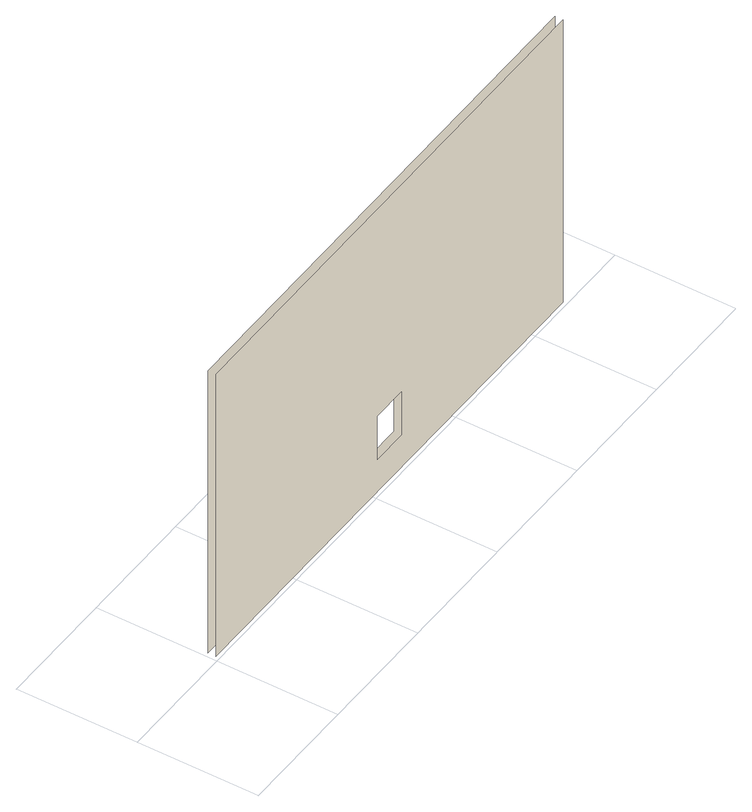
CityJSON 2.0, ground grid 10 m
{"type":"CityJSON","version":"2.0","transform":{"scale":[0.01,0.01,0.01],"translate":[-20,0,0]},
"CityObjects":{
"building1":{"type":"Building","geometry":[{"type":"MultiSurface","lod":"3","boundaries":[[[0,1,2,3],[4,5,6,7]],[[8,9,10,11],[12,13,14,15]]],"semantics":{"surfaces":[{"type":"WallSurface"}],"values":[0,0]}}]}
},
"vertices":[
[4399,34,0],[4399,34,2625],[36,34,2625],[36,34,0],[2367,34,300],[2367,34,700],[2067,34,700],[2067,34,300],[36,100,2625],[4399,100,2625],[4399,100,0],[36,100,0],[2067,100,700],[2367,100,700],[2367,100,300],[2067,100,300]
]}
